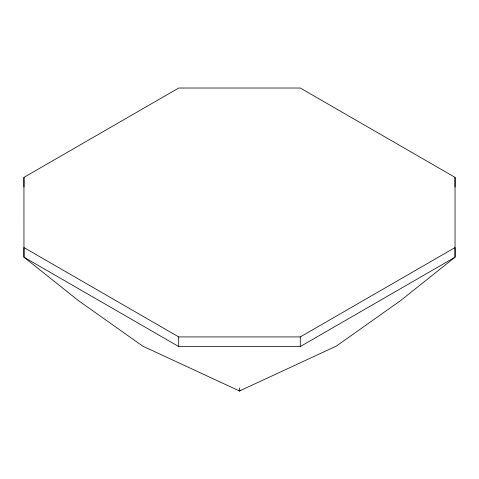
<?xml version="1.0" encoding="UTF-8"?>
<svg xmlns="http://www.w3.org/2000/svg" width="479" height="479" viewBox="0 0 479 479"><rect width="100%" height="100%" fill="white"/><g stroke="black" fill="none" stroke-linecap="round" stroke-linejoin="round"><path stroke-width="0.72" d="M178.715 346.545L23.956 257.193L23.95 177.374L178.715 88.022L300.285 88.022L455.05 177.374L455.044 257.193L300.285 346.545L178.709 346.539L178.715 336.917L23.95 247.565L23.956 257.193L78.592 300.734L142.748 346.143L239.5 390.978L336.252 346.143L400.408 300.734L455.044 257.193L455.05 247.565L300.285 336.917L178.715 336.917M455.044 187.002L455.05 177.374M238.279 390.146L239.5 390.978L240.721 390.146M300.285 336.917L300.291 346.539M23.95 177.374L23.956 187.002M239.5 387.924L239.5 390.978"/></g></svg>
